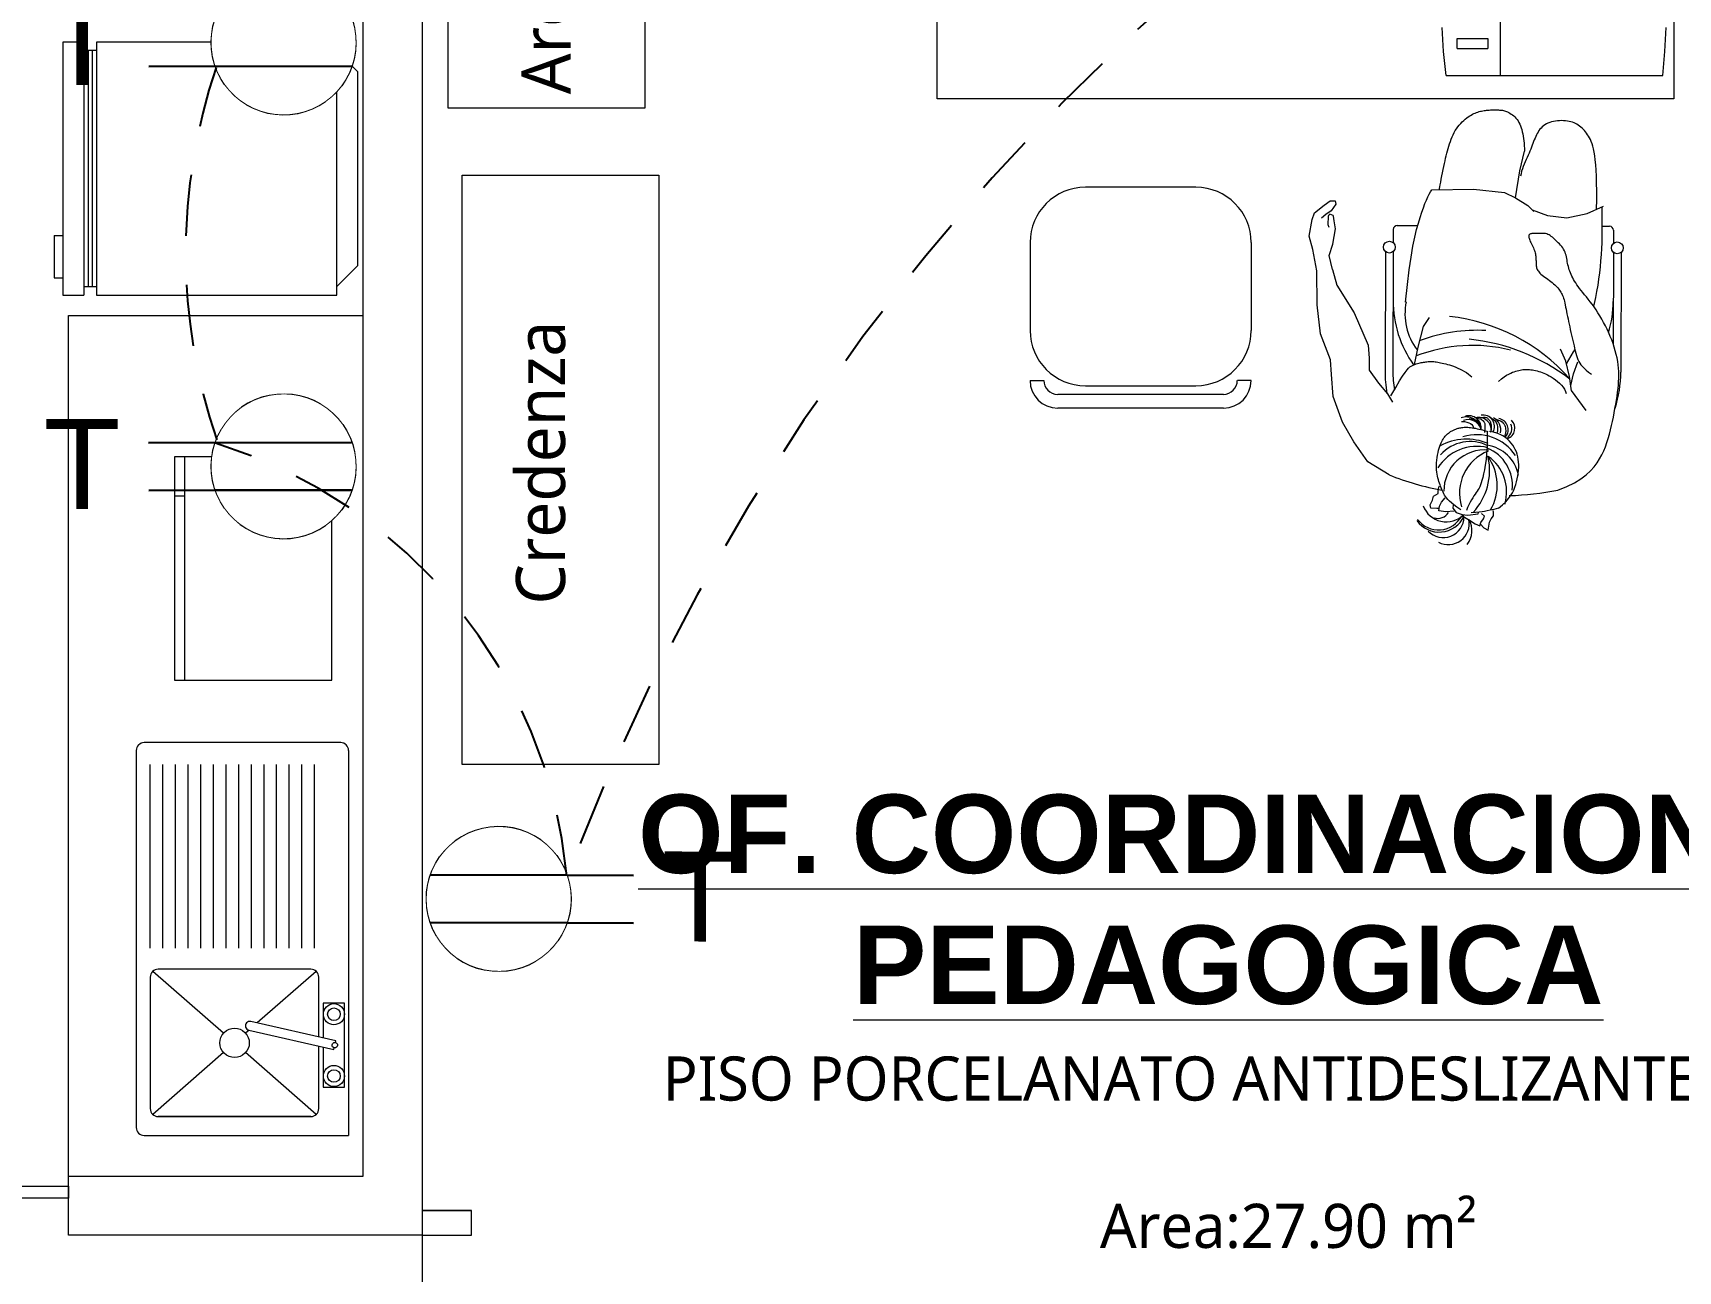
# Model space of a CAD drawing. Header units: metres. Extents: x -17 to 101, y 0 to 79.
# Drawn here: x 80.515 to 83.864, y 26.237 to 28.759 of the extents above; entities that cross this region are included whole.
import ezdxf

# ---------------------------------------------------------------- set-up
doc = ezdxf.new("R2010")
doc.units = ezdxf.units.M
doc.set_wipeout_variables(frame=1)
doc.linetypes.add('CONTINUA', pattern=[0])
doc.linetypes.add('HIDDEN2', pattern=[0.1875, 0.125, -0.0625])
doc.layers.add('Cotas varias El', color=253, linetype='Continuous', lineweight=13)
doc.layers.add('TOMACORRIENTE', color=5, linetype='HIDDEN2', lineweight=30)
doc.styles.add('Generales', font='trebuc.ttf', dxfattribs={"height": 0.1})
doc.styles.add('Santa Rosa 1 50', font='trebuc.ttf')
doc.styles.add('style1', font='arial.ttf', dxfattribs={"height": 0.35})

# ---------------------------------------------------------------- blocks, each defined once
blk = doc.blocks.new('Tomacorriente con puesta a tierra')
at = {"layer": 'TOMACORRIENTE'}
blk.add_lwpolyline([(0.111, 0.0379), (0.1065, 0.0493), (0.1007, 0.0601), (0.0939, 0.0703), (0.086, 0.0798), (0.0772, 0.0883), (0.0676, 0.0959), (0.0572, 0.1024), (0.0462, 0.1079), (0.0346, 0.1121), (0.0227, 0.1151), (0.0106, 0.1168), (-0.0017, 0.1173), (-0.014, 0.1165), (-0.0261, 0.1144), (-0.0379, 0.111), (-0.0493, 0.1065), (-0.0601, 0.1007), (-0.0703, 0.0939), (-0.0798, 0.086), (-0.0883, 0.0772), (-0.0959, 0.0676), (-0.1024, 0.0572), (-0.1079, 0.0462), (-0.1121, 0.0346), (-0.1151, 0.0227), (-0.1168, 0.0106), (-0.1173, -0.0017), (-0.1165, -0.014), (-0.1144, -0.0261), (-0.111, -0.0379), (-0.1065, -0.0493), (-0.1007, -0.0601), (-0.0939, -0.0703), (-0.086, -0.0798), (-0.0772, -0.0883), (-0.0676, -0.0959), (-0.0572, -0.1024), (-0.0462, -0.1079), (-0.0346, -0.1121), (-0.0227, -0.1151), (-0.0106, -0.1168), (0.0017, -0.1173), (0.014, -0.1165), (0.0261, -0.1144), (0.0379, -0.111), (0.0493, -0.1065), (0.0601, -0.1007), (0.0703, -0.0939), (0.0798, -0.086), (0.0883, -0.0772), (0.0959, -0.0676), (0.1024, -0.0572), (0.1079, -0.0462), (0.1121, -0.0346), (0.1151, -0.0227), (0.1168, -0.0106), (0.1173, 0.0017), (0.1165, 0.014), (0.1144, 0.0261)], close=True, dxfattribs=at)
at = {"layer": 'TOMACORRIENTE', "color": 5, "linetype": 'CONTINUA', "style": 'style1', "text_generation_flag": 4}
blk.add_text('T', height=0.1466, rotation=180, dxfattribs=at).set_placement((0.3906, -0.0687))
blk.add_wipeout([(0.111, 0.0379), (0.1065, 0.0493), (0.1007, 0.0601), (0.0939, 0.0703), (0.086, 0.0798), (0.0772, 0.0883), (0.0676, 0.0959), (0.0572, 0.1024), (0.0462, 0.1079), (0.0346, 0.1121), (0.0227, 0.1151), (0.0106, 0.1168), (-0.0017, 0.1173), (-0.014, 0.1165), (-0.0261, 0.1144), (-0.0379, 0.111), (-0.0493, 0.1065), (-0.0601, 0.1007), (-0.0703, 0.0939), (-0.0798, 0.086), (-0.0883, 0.0772), (-0.0959, 0.0676), (-0.1024, 0.0572), (-0.1079, 0.0462), (-0.1121, 0.0346), (-0.1151, 0.0227), (-0.1168, 0.0106), (-0.1173, -0.0017), (-0.1165, -0.014), (-0.1144, -0.0261), (-0.111, -0.0379), (-0.1065, -0.0493), (-0.1007, -0.0601), (-0.0939, -0.0703), (-0.086, -0.0798), (-0.0772, -0.0883), (-0.0676, -0.0959), (-0.0572, -0.1024), (-0.0462, -0.1079), (-0.0346, -0.1121), (-0.0227, -0.1151), (-0.0106, -0.1168), (0.0017, -0.1173), (0.014, -0.1165), (0.0261, -0.1144), (0.0379, -0.111), (0.0493, -0.1065), (0.0601, -0.1007), (0.0703, -0.0939), (0.0798, -0.086), (0.0883, -0.0772), (0.0959, -0.0676), (0.1024, -0.0572), (0.1079, -0.0462), (0.1121, -0.0346), (0.1151, -0.0227), (0.1168, -0.0106), (0.1173, 0.0017), (0.1165, 0.014), (0.1144, 0.0261)]).dxf.layer = 'TOMACORRIENTE'
at = {"layer": 'TOMACORRIENTE', "color": 5, "linetype": 'CONTINUA'}
for p, q in [((-0.1107, 0.0388), (0.2197, 0.0388)), ((-0.1107, -0.0388), (0.2197, -0.0388))]:
    blk.add_line(p, q, dxfattribs=at)

msp = doc.modelspace()

# ---------------------------------------------------------------- linework, layer by layer
at = {"layer": 'Cotas varias El'}
for p, q in [((81.3077, 29.5839), (81.3077, 26.3098)), ((83.5019, 28.9717), (83.5019, 28.6718)), ((83.3851, 28.7452), (83.3839, 28.7697)), ((83.8386, 28.7452), (83.8397, 28.7698)), ((80.6189, 28.7397), (80.576, 28.7397)), ((80.576, 28.7397), (80.576, 28.2246)), ((80.6189, 28.7397), (80.6189, 28.2246)), ((80.6447, 28.7397), (80.6447, 28.2246)), ((81.134, 28.7397), (80.6447, 28.7397)), ((81.134, 28.2246), (81.134, 28.7397)), ((83.3869, 28.7207), (83.3851, 28.7452)), ((83.4142, 28.7265), (83.4142, 28.7475)), ((83.4142, 28.7475), (83.4772, 28.7475)), ((83.4772, 28.7475), (83.4772, 28.7265)), ((83.8371, 28.7207), (83.8386, 28.7452)), ((80.6447, 28.7225), (80.6189, 28.7225)), ((80.6275, 28.7225), (80.6275, 28.2418)), ((80.6361, 28.7225), (80.6361, 28.2418)), ((81.134, 28.7225), (81.1769, 28.6796)), ((83.3891, 28.6963), (83.3869, 28.7207)), ((83.4142, 28.7265), (83.4772, 28.7265)), ((83.8352, 28.6963), (83.8371, 28.7207)), ((81.1769, 28.2847), (81.1769, 28.6796)), ((83.3918, 28.6718), (83.3891, 28.6963)), ((83.3918, 28.6718), (83.5019, 28.6718)), ((83.5019, 28.6718), (83.8328, 28.6718)), ((83.8328, 28.6718), (83.8352, 28.6963)), ((83.2925, 28.3661), (83.334, 28.366)), ((80.5588, 28.3458), (80.5588, 28.26)), ((80.5588, 28.3458), (80.576, 28.3458)), ((83.2845, 28.3581), (83.2844, 28.3311)), ((83.7099, 28.3648), (83.7245, 28.3647)), ((83.7325, 28.3567), (83.7324, 28.3296)), ((83.2684, 28.3132), (83.2676, 28.0693)), ((83.2844, 28.3132), (83.2836, 28.0692)), ((83.7324, 28.3117), (83.7318, 28.1254)), ((83.7484, 28.3117), (83.7476, 28.0677)), ((81.134, 28.2418), (81.1769, 28.2847)), ((83.1609, 28.277), (83.1697, 28.2451)), ((80.5588, 28.26), (80.576, 28.26)), ((80.6189, 28.2418), (80.6447, 28.2418)), ((83.1697, 28.2451), (83.205, 28.1886)), ((80.576, 28.2246), (80.6189, 28.2246)), ((80.6447, 28.2246), (81.134, 28.2246)), ((83.205, 28.1886), (83.2331, 28.1227)), ((83.2331, 28.1227), (83.2355, 28.0964)), ((83.2355, 28.0964), (83.235, 28.0717)), ((83.235, 28.0717), (83.2546, 28.0452)), ((83.2546, 28.0452), (83.2729, 28.0233)), ((83.2729, 28.0233), (83.2825, 28.0064)), ((83.6769, 27.9895), (83.647, 28.0305)), ((83.2042, 27.9257), (83.1808, 27.9659)), ((83.2328, 27.8846), (83.2042, 27.9257)), ((81.1235, 27.8949), (80.8035, 27.8949)), ((80.8035, 27.8949), (80.8035, 27.4399)), ((80.8235, 27.8949), (80.8235, 27.4399)), ((81.1235, 27.4399), (81.1235, 27.8949)), ((83.276, 27.8582), (83.2328, 27.8846)), ((80.8235, 27.8149), (80.8035, 27.8149)), ((80.8035, 27.4399), (81.1235, 27.4399)), ((80.7256, 27.2969), (80.7256, 26.5289)), ((81.1417, 27.3129), (80.7416, 27.3129)), ((81.1577, 27.2969), (81.1577, 26.5129)), ((80.7542, 26.8943), (80.7542, 27.2683)), ((80.7799, 26.8943), (80.7799, 27.2683)), ((80.8057, 26.8943), (80.8057, 27.2683)), ((80.8314, 26.8943), (80.8314, 27.2683)), ((80.8571, 26.8943), (80.8571, 27.2683)), ((80.8828, 26.8943), (80.8828, 27.2683)), ((80.9085, 26.8943), (80.9085, 27.2683)), ((80.9342, 26.8943), (80.9342, 27.2683)), ((80.9599, 26.8943), (80.9599, 27.2683)), ((80.9857, 26.8943), (80.9857, 27.2683)), ((81.0114, 26.8943), (81.0114, 27.2683)), ((81.0371, 26.8943), (81.0371, 27.2683)), ((81.0628, 26.8943), (81.0628, 27.2683)), ((81.0885, 26.8943), (81.0885, 27.2683)), ((80.7542, 26.8354), (80.7542, 26.5674)), ((80.9031, 26.7212), (80.7592, 26.8471)), ((81.0811, 26.8514), (80.7702, 26.8514)), ((81.0921, 26.8471), (80.9718, 26.7419)), ((81.0971, 26.7134), (81.0971, 26.8354)), ((81.1063, 26.7825), (81.1063, 26.7113)), ((81.1492, 26.7825), (81.1063, 26.7825)), ((81.1492, 26.6111), (81.1492, 26.7825)), ((80.9552, 26.7273), (80.9482, 26.7212)), ((80.9546, 26.7274), (81.1277, 26.6881)), ((81.1316, 26.7055), (80.9585, 26.7449)), ((81.0971, 26.5674), (81.0971, 26.695)), ((81.1063, 26.6929), (81.1063, 26.6111)), ((81.1277, 26.6881), (81.1284, 26.6914)), ((81.1309, 26.7023), (81.1316, 26.7055)), ((80.9031, 26.6817), (80.7592, 26.5558)), ((81.0921, 26.5558), (80.9482, 26.6817)), ((81.1063, 26.6111), (81.1492, 26.6111)), ((80.7702, 26.5514), (81.0811, 26.5514)), ((81.0811, 26.5514), (80.7702, 26.5514)), ((80.7416, 26.5129), (81.1577, 26.5129)), ((81.3077, 26.3098), (81.1877, 26.3098)), ((81.1877, 26.3098), (81.1877, 26.3098))]:
    msp.add_line(p, q, dxfattribs=at)
at = {"layer": 'Cotas varias El', "linetype": 'ByBlock'}
for p, q in [((82.8826, 28.4442), (82.6576, 28.4442)), ((82.5451, 28.3317), (82.5451, 28.1525)), ((82.9951, 28.3317), (82.9951, 28.1525)), ((82.5451, 28.0505), (82.5732, 28.0505)), ((82.6576, 28.04), (82.8826, 28.04)), ((82.9951, 28.0505), (82.967, 28.0505)), ((82.9388, 28.0223), (82.6013, 28.0223)), ((82.9388, 27.9942), (82.6013, 27.9942))]:
    msp.add_line(p, q, dxfattribs=at)
at = {"layer": 'Cotas varias El', "linetype": 'Continuous'}
for p, q in [((81.3077, 26.3598), (81.4077, 26.3598)), ((81.3077, 26.3598), (81.3077, 26.3098)), ((81.4077, 26.3598), (81.3077, 26.3598)), ((81.3077, 26.3598), (81.4077, 26.3598)), ((81.4077, 26.3098), (81.4077, 26.3598)), ((81.3077, 26.3098), (81.4077, 26.3098))]:
    msp.add_line(p, q, dxfattribs=at)
at = {"layer": 'Cotas varias El'}
for points in [[(85.4077, 23.1839), (85.4054, 26.3839), (85.4076, 29.5839), (84.9576, 29.5839), (84.9576, 29.7218), (84.8516, 29.8279), (84.3743, 30.3052), (83.9854, 29.9163), (83.9854, 29.7839), (83.5655, 29.7839), (83.0443, 30.3052), (82.6553, 29.9163), (82.6553, 29.7839), (82.2799, 29.7839), (82.2355, 29.7839), (81.7142, 30.3052), (81.3253, 29.9162), (81.3076, 29.9339), (81.3076, 29.5839), (81.3076, 29.5839), (81.3077, 27.8369)], [(81.3077, 26.3098), (80.5877, 26.3098), (80.5877, 26.4298), (81.1877, 26.4298), (81.1877, 29.5839)], [(82.3557, 29.2242), (83.8557, 29.2242), (83.8557, 28.6242), (82.3557, 28.6242), (82.3557, 29.2242)], [(81.7608, 28.6053), (81.3608, 28.6053), (81.3608, 29.0053), (81.7608, 29.0053), (81.7608, 28.6053)], [(83.3783, 28.4394), (83.3787, 28.4414), (83.3793, 28.4448), (83.3801, 28.4493), (83.3811, 28.4548), (83.3822, 28.4608), (83.3834, 28.4673), (83.3847, 28.4739), (83.3859, 28.4804), (83.3872, 28.4865), (83.3885, 28.4923), (83.3897, 28.4979), (83.391, 28.5032), (83.3922, 28.5083), (83.3935, 28.5133), (83.3948, 28.5182), (83.3962, 28.5231), (83.3976, 28.5279), (83.399, 28.5327), (83.4006, 28.5374), (83.4022, 28.5421), (83.404, 28.5467), (83.406, 28.5511), (83.4081, 28.5554), (83.4104, 28.5596), (83.413, 28.5635), (83.4157, 28.5673), (83.4186, 28.5708), (83.4216, 28.5742), (83.4247, 28.5773), (83.4278, 28.5802), (83.431, 28.5829), (83.4341, 28.5853), (83.4371, 28.5875), (83.4401, 28.5895), (83.443, 28.5912), (83.4459, 28.5928), (83.4487, 28.5942), (83.4514, 28.5954), (83.4541, 28.5965), (83.4567, 28.5974), (83.4592, 28.5982), (83.4618, 28.5989), (83.4643, 28.5995), (83.4668, 28.6), (83.4693, 28.6005), (83.4718, 28.6008), (83.4744, 28.6011), (83.4771, 28.6013), (83.4798, 28.6015), (83.4825, 28.6017), (83.4853, 28.6017), (83.4881, 28.6018), (83.4908, 28.6018), (83.4934, 28.6018), (83.496, 28.6017), (83.4984, 28.6017), (83.5006, 28.6015), (83.5027, 28.6014), (83.5047, 28.6012), (83.5067, 28.6009), (83.5086, 28.6005), (83.5106, 28.6), (83.5127, 28.5993), (83.5148, 28.5985), (83.5171, 28.5975), (83.5195, 28.5963), (83.522, 28.5949), (83.5245, 28.5933), (83.527, 28.5915), (83.5295, 28.5895), (83.5319, 28.5873), (83.5342, 28.5849), (83.5363, 28.5822), (83.5383, 28.5793), (83.5401, 28.5761), (83.5418, 28.5728), (83.5433, 28.5692), (83.5447, 28.5655), (83.546, 28.5615), (83.5471, 28.5573), (83.548, 28.553), (83.5488, 28.5484), (83.5495, 28.5437), (83.5501, 28.5388), (83.5506, 28.5338), (83.551, 28.5286), (83.5512, 28.5232), (83.5515, 28.5177)], [(83.6984, 28.3994), (83.6986, 28.4192), (83.6986, 28.4369), (83.6983, 28.4527), (83.6979, 28.4668), (83.6973, 28.4792), (83.6965, 28.4902), (83.6956, 28.4998), (83.6945, 28.5083), (83.6933, 28.5157), (83.692, 28.5222), (83.6906, 28.5279), (83.6891, 28.5329), (83.6875, 28.5374), (83.6858, 28.5413), (83.684, 28.5449), (83.6821, 28.5482), (83.68, 28.5513), (83.6779, 28.5543), (83.6757, 28.5571), (83.6734, 28.5597), (83.6711, 28.5622), (83.6686, 28.5646), (83.6661, 28.5668), (83.6635, 28.5688), (83.6609, 28.5707), (83.6582, 28.5724), (83.6553, 28.5739), (83.6524, 28.5753), (83.6493, 28.5765), (83.646, 28.5775), (83.6426, 28.5784), (83.639, 28.579), (83.6351, 28.5795), (83.6311, 28.5798), (83.6269, 28.5799), (83.6227, 28.5798), (83.6185, 28.5795), (83.6143, 28.579), (83.6103, 28.5783), (83.6064, 28.5773), (83.6028, 28.5761), (83.5993, 28.5747), (83.5961, 28.5731), (83.5931, 28.5713), (83.5903, 28.5693), (83.5877, 28.5671), (83.5853, 28.5647), (83.583, 28.5622), (83.581, 28.5595), (83.5792, 28.5567), (83.5775, 28.5538), (83.5758, 28.5507), (83.5743, 28.5475), (83.5729, 28.5442), (83.5715, 28.5408), (83.5701, 28.5373), (83.5687, 28.5336), (83.5672, 28.5299), (83.5657, 28.526), (83.5642, 28.522), (83.5626, 28.518), (83.5609, 28.5138), (83.559, 28.5095), (83.5571, 28.5051), (83.5551, 28.5006), (83.553, 28.4959), (83.5509, 28.4912), (83.549, 28.4865), (83.5472, 28.4816), (83.5457, 28.4767), (83.5445, 28.4718), (83.5437, 28.4669)], [(83.5335, 28.4229), (83.5423, 28.4777), (83.5515, 28.5177)], [(81.3891, 27.2685), (81.3891, 28.4685), (81.7891, 28.4685), (81.7891, 27.2685), (81.3891, 27.2685)], [(83.3096, 28.2102), (83.3133, 28.2458), (83.317, 28.2762), (83.3207, 28.3021), (83.3245, 28.3239), (83.3282, 28.3424), (83.3319, 28.358), (83.3355, 28.3713), (83.339, 28.3829), (83.3424, 28.3933), (83.3457, 28.4026), (83.3488, 28.4109), (83.3518, 28.4182), (83.3547, 28.4247), (83.3575, 28.4303), (83.3601, 28.4351), (83.3626, 28.4392)], [(83.3626, 28.4392), (83.4478, 28.4403), (83.5108, 28.4334)], [(83.5108, 28.4334), (83.5335, 28.4229), (83.5584, 28.4069), (83.5703, 28.3949)], [(83.1808, 27.9659), (83.1618, 28.0177), (83.1589, 28.0631), (83.1568, 28.0926), (83.1361, 28.1454), (83.1293, 28.2045), (83.129, 28.2737), (83.1205, 28.3171), (83.1129, 28.3445), (83.1193, 28.3783), (83.1238, 28.392), (83.1437, 28.4075), (83.1561, 28.4168), (83.1664, 28.4165), (83.1676, 28.4098), (83.1577, 28.3959), (83.147, 28.3885), (83.1382, 28.3815)], [(83.5671, 28.3982), (83.5986, 28.3865), (83.638, 28.3821), (83.6789, 28.3909), (83.7124, 28.4058)], [(83.6926, 28.2031), (83.6937, 28.2072), (83.6965, 28.2196), (83.699, 28.2321), (83.7012, 28.2446), (83.7031, 28.2571), (83.7047, 28.2697), (83.7061, 28.2822), (83.7072, 28.2946), (83.7081, 28.307), (83.7088, 28.3192), (83.7093, 28.3312), (83.7096, 28.343), (83.7098, 28.3545), (83.7099, 28.3655), (83.7098, 28.376), (83.7097, 28.3859), (83.7096, 28.395), (83.7095, 28.4035)], [(83.1622, 28.387), (83.1555, 28.3895), (83.1526, 28.3869), (83.1519, 28.3843), (83.1512, 28.3681), (83.1529, 28.363)], [(83.1609, 28.277), (83.1537, 28.3054), (83.1616, 28.3285), (83.1665, 28.3598), (83.1642, 28.376), (83.163, 28.3852), (83.1622, 28.387)], [(83.6194, 27.8272), (83.6376, 27.8348), (83.6531, 27.8424), (83.666, 27.8503), (83.6768, 27.8582), (83.6858, 27.8663), (83.6932, 27.8744), (83.6993, 27.8826), (83.7045, 27.8909), (83.709, 27.8992), (83.7129, 27.9075), (83.7164, 27.9158), (83.7194, 27.9243), (83.7221, 27.9327), (83.7244, 27.9413), (83.7266, 27.9499), (83.7286, 27.9586), (83.7305, 27.9674), (83.7324, 27.9762), (83.7341, 27.985), (83.7357, 27.9937), (83.7373, 28.0023), (83.7387, 28.0107), (83.7399, 28.0189), (83.741, 28.0267), (83.7419, 28.0343), (83.7427, 28.0415), (83.7432, 28.0485), (83.7435, 28.0553), (83.7436, 28.0621), (83.7435, 28.0688), (83.743, 28.0755), (83.7423, 28.0824), (83.7412, 28.0894), (83.7399, 28.0965), (83.7382, 28.1037), (83.7363, 28.111), (83.7341, 28.1183), (83.7317, 28.1257), (83.729, 28.1331), (83.7261, 28.1404), (83.723, 28.1477), (83.7197, 28.1549), (83.7162, 28.1619), (83.7126, 28.1688), (83.7088, 28.1756), (83.705, 28.1821), (83.701, 28.1885), (83.6971, 28.1945), (83.693, 28.2003), (83.689, 28.2058), (83.6851, 28.2111), (83.6812, 28.2161), (83.6774, 28.2209), (83.6737, 28.2254), (83.6702, 28.2298), (83.6669, 28.234), (83.6638, 28.2381), (83.6609, 28.242), (83.6583, 28.2457), (83.6558, 28.2494), (83.6536, 28.2529), (83.6515, 28.2564), (83.6496, 28.2598), (83.6479, 28.2631), (83.6464, 28.2665), (83.645, 28.2697), (83.6437, 28.273), (83.6426, 28.2763), (83.6416, 28.2795), (83.6408, 28.2828), (83.64, 28.286), (83.6393, 28.2893), (83.6387, 28.2926), (83.6381, 28.2959), (83.6376, 28.2992), (83.6369, 28.3024), (83.6362, 28.3056), (83.6353, 28.3088), (83.6342, 28.3119), (83.6328, 28.315), (83.6312, 28.3179), (83.6293, 28.3208), (83.6272, 28.3235), (83.6249, 28.3262), (83.6226, 28.3288), (83.6201, 28.3312), (83.6176, 28.3336), (83.6152, 28.3359), (83.6128, 28.3382), (83.6105, 28.3402), (83.6082, 28.3422), (83.606, 28.344), (83.6037, 28.3456), (83.6014, 28.347), (83.5991, 28.3482), (83.5967, 28.3491), (83.5943, 28.3497), (83.5918, 28.3501), (83.5893, 28.3503), (83.5867, 28.3503), (83.5842, 28.3503), (83.5817, 28.3502), (83.5793, 28.35), (83.5769, 28.3499), (83.5746, 28.3499), (83.5724, 28.3499), (83.5704, 28.3499), (83.5685, 28.3499), (83.5667, 28.3498), (83.5651, 28.3496), (83.5638, 28.3493), (83.5626, 28.3488), (83.5616, 28.3482), (83.5609, 28.3474), (83.5604, 28.3463), (83.5602, 28.3451), (83.5601, 28.3437), (83.5603, 28.3421), (83.5608, 28.3403), (83.5614, 28.3383), (83.5623, 28.3362), (83.5633, 28.3338), (83.5645, 28.3314), (83.5658, 28.3288), (83.5671, 28.3262), (83.5684, 28.3236), (83.5696, 28.3209), (83.5707, 28.3183), (83.5717, 28.3157), (83.5725, 28.3132), (83.5732, 28.3107), (83.5737, 28.3083), (83.5742, 28.3059), (83.5745, 28.3035), (83.5747, 28.3012), (83.5749, 28.2989), (83.5749, 28.2967), (83.575, 28.2944), (83.575, 28.2922), (83.575, 28.2901), (83.575, 28.2879), (83.5752, 28.2859), (83.5753, 28.2839), (83.5757, 28.282), (83.5761, 28.2801), (83.5767, 28.2783), (83.5775, 28.2765), (83.5785, 28.2748), (83.5798, 28.273), (83.5813, 28.2712), (83.583, 28.2693), (83.5851, 28.2674), (83.5875, 28.2654), (83.5902, 28.2633), (83.5931, 28.2612), (83.596, 28.259), (83.5991, 28.2567), (83.6022, 28.2545), (83.6051, 28.2522), (83.608, 28.25), (83.6107, 28.2477), (83.6131, 28.2455), (83.6154, 28.2433), (83.6176, 28.2411), (83.6195, 28.239), (83.6213, 28.2368), (83.6229, 28.2346), (83.6244, 28.2325), (83.6258, 28.2303), (83.627, 28.2281), (83.6282, 28.2259), (83.6292, 28.2235), (83.6302, 28.2209), (83.6311, 28.2182), (83.632, 28.2152), (83.6328, 28.2119), (83.6336, 28.2083), (83.6345, 28.2044), (83.6353, 28.2002), (83.6362, 28.1958), (83.6371, 28.1911), (83.638, 28.1863), (83.639, 28.1812), (83.6401, 28.176), (83.6412, 28.1707), (83.6424, 28.1653), (83.6436, 28.1598), (83.6448, 28.1542), (83.6461, 28.1486), (83.6473, 28.143), (83.6486, 28.1375), (83.6498, 28.132), (83.651, 28.1266), (83.6523, 28.1213), (83.6535, 28.1162), (83.6547, 28.1112), (83.656, 28.1064), (83.6574, 28.1018), (83.6588, 28.0975), (83.6604, 28.0934), (83.6621, 28.0896), (83.6641, 28.086), (83.6665, 28.0826), (83.6693, 28.0791), (83.6728, 28.0755), (83.6769, 28.0717), (83.6819, 28.0676), (83.6879, 28.0632)], [(80.5877, 26.4298), (80.5877, 28.1829), (81.1877, 28.1829)], [(83.3279, 28.0833), (83.3349, 28.1187), (83.3456, 28.1603), (83.3584, 28.1787)], [(83.6475, 28.0292), (83.6431, 28.0587), (83.6359, 28.0901), (83.6248, 28.1142)], [(83.6371, 28.0847), (83.6515, 28.1092), (83.6539, 28.1136)], [(83.2797, 28.0194), (83.2893, 28.0363), (83.2972, 28.0496), (83.3034, 28.0596), (83.3084, 28.0671), (83.3124, 28.0723), (83.3156, 28.0759), (83.3183, 28.0783), (83.3209, 28.0799), (83.3234, 28.0813), (83.326, 28.0825), (83.3286, 28.0835), (83.3312, 28.0844), (83.3338, 28.0852), (83.3364, 28.0859), (83.3389, 28.0864), (83.3414, 28.087), (83.3438, 28.0874), (83.3461, 28.0879), (83.3484, 28.0882), (83.3507, 28.0886), (83.3529, 28.0888), (83.3552, 28.089), (83.3574, 28.0892), (83.3597, 28.0893), (83.362, 28.0892), (83.3644, 28.0892), (83.3668, 28.089), (83.3694, 28.0888), (83.372, 28.0884), (83.3748, 28.088), (83.3777, 28.0875), (83.3808, 28.0869), (83.3841, 28.0862), (83.3875, 28.0854), (83.3912, 28.0845), (83.3949, 28.0835), (83.3988, 28.0823), (83.4029, 28.081), (83.4071, 28.0795), (83.4114, 28.0778), (83.4159, 28.0759), (83.4203, 28.0739), (83.4248, 28.0716), (83.4292, 28.0692), (83.4334, 28.0666), (83.4374, 28.0638), (83.4411, 28.0609), (83.4443, 28.0578)], [(83.4984, 28.0487), (83.5044, 28.0538), (83.5099, 28.0579), (83.5149, 28.0612), (83.5194, 28.0638), (83.5235, 28.0658), (83.5272, 28.0674), (83.5307, 28.0685), (83.5339, 28.0695), (83.5369, 28.0704), (83.5398, 28.0711), (83.5425, 28.0717), (83.5452, 28.0723), (83.5478, 28.0727), (83.5505, 28.073), (83.5531, 28.0731), (83.5558, 28.0732), (83.5586, 28.0731), (83.5616, 28.0729), (83.5646, 28.0726), (83.5676, 28.0721), (83.5708, 28.0715), (83.574, 28.0709), (83.5773, 28.0701), (83.5806, 28.0692), (83.584, 28.0682), (83.5874, 28.0671), (83.5908, 28.0657), (83.5944, 28.0642), (83.5981, 28.0624), (83.6019, 28.0604), (83.6059, 28.058), (83.61, 28.0552), (83.6143, 28.0521), (83.6186, 28.0486), (83.6228, 28.0449), (83.6266, 28.0409), (83.6301, 28.0368), (83.633, 28.0327), (83.6351, 28.0285), (83.6363, 28.0243)], [(83.6461, 28.0406), (83.6515, 28.0643), (83.6598, 28.0886)], [(83.4235, 27.9669), (83.4294, 27.9668), (83.4343, 27.966), (83.4385, 27.9646), (83.4418, 27.9628), (83.4444, 27.9607), (83.4462, 27.9584), (83.4473, 27.9561), (83.4476, 27.9539)], [(83.4388, 27.9735), (83.4447, 27.9722), (83.4493, 27.9709), (83.4529, 27.9696), (83.4555, 27.9683), (83.4574, 27.967), (83.4586, 27.9658), (83.4595, 27.9645), (83.4601, 27.9634), (83.4605, 27.9622), (83.461, 27.9611), (83.4613, 27.9598), (83.4616, 27.9585), (83.462, 27.9569), (83.4623, 27.955), (83.4627, 27.9528), (83.4631, 27.9501)], [(83.4547, 27.9738), (83.458, 27.9733), (83.4607, 27.9725), (83.463, 27.9716), (83.4649, 27.9705), (83.4665, 27.9693), (83.4677, 27.9681), (83.4687, 27.9667), (83.4694, 27.9654), (83.4701, 27.9641), (83.4705, 27.9627), (83.4709, 27.9611), (83.471, 27.959), (83.4711, 27.9565), (83.4709, 27.9533), (83.4706, 27.9494), (83.4701, 27.9445)], [(83.4616, 27.9744), (83.4653, 27.9753), (83.4682, 27.9757), (83.4706, 27.9758), (83.4725, 27.9755), (83.474, 27.9751), (83.4753, 27.9744), (83.4763, 27.9736), (83.4772, 27.9728), (83.4781, 27.972), (83.479, 27.9711), (83.4798, 27.9701), (83.4806, 27.9691), (83.4813, 27.9678), (83.482, 27.9664), (83.4826, 27.9646), (83.483, 27.9626), (83.4834, 27.9603), (83.4837, 27.9577), (83.4838, 27.955), (83.4837, 27.9524), (83.4835, 27.95), (83.4832, 27.9479), (83.4826, 27.9463), (83.4819, 27.9453)], [(83.4811, 27.9757), (83.4867, 27.9726), (83.4909, 27.9689), (83.4938, 27.9648), (83.4956, 27.9606), (83.4965, 27.9562), (83.4967, 27.952), (83.4963, 27.948), (83.4956, 27.9444)], [(83.4938, 27.9715), (83.4988, 27.97), (83.5028, 27.9682), (83.5059, 27.9662), (83.5083, 27.964), (83.5101, 27.9617), (83.5113, 27.9592), (83.5122, 27.9567), (83.5127, 27.9541), (83.513, 27.9515), (83.5132, 27.949), (83.5132, 27.9466), (83.513, 27.9444), (83.5127, 27.9424), (83.5122, 27.9406), (83.5115, 27.9391), (83.5107, 27.9379)], [(83.4216, 27.7871), (83.414, 27.7926), (83.4077, 27.7973), (83.4026, 27.8015), (83.3986, 27.8051), (83.3953, 27.8084), (83.3928, 27.8114), (83.3907, 27.8142), (83.389, 27.817), (83.3874, 27.8199), (83.3859, 27.8228), (83.3846, 27.8258), (83.3833, 27.8288), (83.382, 27.8319), (83.3808, 27.8351), (83.3797, 27.8383), (83.3785, 27.8416), (83.3774, 27.845), (83.3763, 27.8485), (83.3753, 27.8522), (83.3743, 27.856), (83.3735, 27.8599), (83.3729, 27.8641), (83.3725, 27.8685), (83.3723, 27.8731), (83.3723, 27.8781), (83.3726, 27.8832), (83.3731, 27.8884), (83.3738, 27.8936), (83.3747, 27.8988), (83.3756, 27.9037), (83.3767, 27.9085), (83.3779, 27.9129), (83.3791, 27.9168), (83.3804, 27.9204), (83.3817, 27.9236), (83.383, 27.9265), (83.3844, 27.9291), (83.3859, 27.9314), (83.3873, 27.9335), (83.3888, 27.9354), (83.3903, 27.9372), (83.3918, 27.9389), (83.3934, 27.9404), (83.3949, 27.9418), (83.3965, 27.9431), (83.398, 27.9443), (83.3995, 27.9454), (83.401, 27.9464), (83.4025, 27.9473), (83.404, 27.9482), (83.4054, 27.9489), (83.4069, 27.9497), (83.4083, 27.9503), (83.4098, 27.9509), (83.4114, 27.9515), (83.413, 27.9521), (83.4146, 27.9526), (83.4163, 27.9532), (83.4181, 27.9536), (83.42, 27.9541), (83.422, 27.9545), (83.424, 27.9548), (83.4262, 27.955), (83.4285, 27.9552), (83.4309, 27.9553), (83.4334, 27.9553), (83.4361, 27.9552), (83.4389, 27.955), (83.4418, 27.9547), (83.4449, 27.9543), (83.4481, 27.9538), (83.4515, 27.9532), (83.4551, 27.9524), (83.4587, 27.9516), (83.4623, 27.9508), (83.4659, 27.9499), (83.4692, 27.949), (83.4722, 27.9481), (83.4749, 27.9473), (83.4772, 27.9465)], [(83.4752, 27.9474), (83.4755, 27.9307), (83.4752, 27.9155), (83.4744, 27.9018), (83.4732, 27.8894), (83.4716, 27.8784), (83.4699, 27.8687), (83.4681, 27.8603), (83.4664, 27.8531), (83.4648, 27.8471), (83.4633, 27.8421), (83.4618, 27.8379), (83.4604, 27.8343), (83.4589, 27.8312), (83.4572, 27.8283), (83.4554, 27.8255), (83.4534, 27.8225), (83.4512, 27.8192), (83.4487, 27.8156), (83.4461, 27.8116), (83.4434, 27.8073), (83.4407, 27.8026), (83.4381, 27.7974), (83.4356, 27.7918), (83.4332, 27.7858)], [(83.4986, 27.7903), (83.5066, 27.7972), (83.5133, 27.8037), (83.5188, 27.8099), (83.5232, 27.8159), (83.5268, 27.8217), (83.5296, 27.8274), (83.5319, 27.8331), (83.5338, 27.8387), (83.5355, 27.8445), (83.5369, 27.8503), (83.538, 27.8561), (83.5389, 27.8619), (83.5395, 27.8677), (83.5398, 27.8734), (83.5398, 27.879), (83.5395, 27.8846), (83.5388, 27.8899), (83.5378, 27.8951), (83.5365, 27.9002), (83.5349, 27.9051), (83.5328, 27.9099), (83.5305, 27.9144), (83.5277, 27.9189), (83.5246, 27.9231), (83.5211, 27.9272), (83.5172, 27.9311), (83.5127, 27.9347), (83.5077, 27.938), (83.5019, 27.9409), (83.4955, 27.9434), (83.4882, 27.9454), (83.48, 27.9469)], [(81.3077, 27.8369), (81.3077, 26.3098), (81.3077, 22.9539)], [(83.3778, 27.7899), (83.3729, 27.7897), (83.3606, 27.7904), (83.3593, 27.7975), (83.3644, 27.8065), (83.3661, 27.8153), (83.3756, 27.8205), (83.3761, 27.8246), (83.3771, 27.8334), (83.3787, 27.836)], [(83.4082, 27.7845), (83.3915, 27.7829), (83.3773, 27.7851), (83.3783, 27.7947), (83.3827, 27.8031), (83.3898, 27.8113)], [(83.4062, 27.7971), (83.4054, 27.7903), (83.4121, 27.782), (83.4247, 27.7778), (83.4363, 27.7765), (83.4573, 27.779), (83.4576, 27.7818)], [(83.4263, 27.7742), (83.4398, 27.7658), (83.4514, 27.7583), (83.4607, 27.7546), (83.4628, 27.7612), (83.4678, 27.7689), (83.4698, 27.7742), (83.4641, 27.7797)], [(83.4986, 27.7903), (83.4892, 27.788), (83.4817, 27.7862), (83.4757, 27.7848), (83.4703, 27.7838), (83.4651, 27.7831), (83.4592, 27.7825), (83.4521, 27.7819), (83.4431, 27.7813)], [(83.4617, 27.7579), (83.4685, 27.7502), (83.4777, 27.7458), (83.4801, 27.7621), (83.4836, 27.7686), (83.4885, 27.7749), (83.4886, 27.7825), (83.4876, 27.7861)]]:
    msp.add_lwpolyline(points, dxfattribs=at)
at = {"layer": 'Cotas varias El', "linetype": 'Continuous'}
msp.add_lwpolyline([(80.5877, 26.3848), (80.4877, 26.3848), (80.4877, 26.4098), (80.5877, 26.4098)], close=True, dxfattribs=at)
at = {"layer": 'Cotas varias El'}
for centre in [(83.2764, 28.3222), (83.7404, 28.3207)]:
    msp.add_circle(centre, 0.012, dxfattribs=at)
at = {"layer": 'Cotas varias El', "linetype": 'ByBlock'}
for centre, radius, start, end in [((82.6576, 28.3317), 0.1125, 90, 180), ((82.8826, 28.3317), 0.1125, 0, 90), ((82.6576, 28.1525), 0.1125, 180, 270), ((82.8826, 28.1525), 0.1125, 270, 0), ((82.6013, 28.0505), 0.0562, 180, 270), ((82.6013, 28.0505), 0.0281, 180, 270), ((82.9388, 28.0505), 0.0562, 270, 0), ((82.9388, 28.0505), 0.0281, 270, 0)]:
    msp.add_arc(centre, radius, start, end, dxfattribs=at)
at = {"layer": 'Cotas varias El'}
for centre, radius, start, end in [((83.2925, 28.3581), 0.008, 89.8151, 179.8151), ((83.7245, 28.3567), 0.008, 359.8151, 89.8151), ((83.5081, 28.2125), 0.224, 179.8151, 215.5021), ((83.4334, 28.1873), 0.1252, 169.1565, 216.5052), ((83.5081, 28.2125), 0.224, 343.356, 359.8151), ((83.3575, 27.8019), 0.3814, 41.5536, 83.7597), ((83.455, 27.8224), 0.3304, 86.8525, 110.4685), ((83.3967, 27.7287), 0.4082, 52.7345, 84.0379), ((83.4459, 27.8054), 0.3166, 75.9546, 111.2201), ((83.5076, 28.0685), 0.24, 179.8151, 190.4509), ((83.5076, 28.0685), 0.224, 179.8151, 189.4694), ((83.5076, 28.0685), 0.24, 342.01, 359.8151), ((83.433, 27.9461), 0.0302, 10.2143, 110.6624), ((83.437, 27.9437), 0.0272, 13.3043, 110.7523), ((83.4384, 27.9539), 0.0249, 351.0784, 108.2877), ((83.4581, 27.9499), 0.0255, 352.1003, 103.0924), ((83.4673, 27.9571), 0.0232, 329.8808, 100.5092), ((83.4757, 27.95), 0.0275, 346.999, 62.6242), ((83.4951, 27.9504), 0.0232, 320.7744, 79.7813), ((83.5096, 27.9534), 0.0223, 290.1819, 46.0606), ((83.4334, 27.8156), 0.1154, 67.5724, 117.8365), ((83.4548, 27.8468), 0.0934, 32.9055, 107.7873), ((83.5024, 27.9527), 0.0232, 307.7451, 22.8524), ((83.4544, 27.8228), 0.0936, 75.9966, 147.92), ((83.4409, 27.8452), 0.0809, 63.5698, 137.951), ((83.4704, 27.8261), 0.083, 84.8113, 180.8722), ((83.5109, 27.8213), 0.0917, 111.2156, 197.747), ((83.4633, 27.8424), 0.0776, 11.3255, 80.8114), ((83.4442, 27.8363), 0.0829, 353.9214, 67.7109), ((83.3538, 27.8676), 0.1267, 317.4806, 12.0596), ((83.396, 27.8369), 0.1, 329.9408, 36.3908), ((83.4271, 27.8241), 0.088, 343.431, 54.7921), ((83.501, 28.4346), 0.6188, 248.6733, 259.1041), ((83.501, 28.4346), 0.6188, 271.81, 281.0259), ((83.3777, 27.7979), 0.0561, 215.7335, 334.7309), ((83.3764, 27.7995), 0.0533, 216.7769, 332.7255), ((83.3926, 27.8135), 0.0509, 201.0534, 313.6692), ((83.386, 27.7729), 0.0423, 223.4769, 359.6295), ((83.3745, 27.7971), 0.0274, 255.3776, 325.1164), ((83.3961, 27.7595), 0.0431, 242.5411, 10.6244), ((83.397, 27.7454), 0.0475, 322.9255, 27.4857), ((80.7416, 27.2969), 0.016, 90, 180), ((81.1417, 27.2969), 0.016, 0, 90), ((80.7702, 26.8354), 0.016, 90, 180), ((81.0811, 26.8354), 0.016, 0, 90), ((80.9566, 26.7361), 0.00894, 77.1974, 257.1974), ((80.7702, 26.5674), 0.016, 180, 270), ((81.0811, 26.5674), 0.016, 270, 0), ((80.7416, 26.5289), 0.016, 180, 270)]:
    msp.add_arc(centre, radius, start, end, dxfattribs=at)
for centre, major_axis in [((81.128, 26.7598), (-0.0152, 0.0152)), ((81.128, 26.7598), (-0.00909, 0.00909)), ((80.9257, 26.7014), (-0.0212, 0.0212)), ((81.1297, 26.6968), (-0.00495, 0.00258)), ((81.128, 26.6339), (-0.0152, 0.0152)), ((81.128, 26.6339), (-0.00909, 0.00909))]:
    msp.add_ellipse(centre, major_axis=major_axis, ratio=1, dxfattribs=at)

# ---------------------------------------------------------------- texts
at = {"layer": 'Cotas varias El', "char_height": 0.1, "attachment_point": 3, "rotation": 90, "style": 'Generales'}
for s, insert in [('Arch', (81.5099, 28.9137)), ('Credenza ', (81.4985, 28.1722))]:
    msp.add_mtext_dynamic_manual_height_columns(s, width=0.115, gutter_width=1, heights=[0.1165], dxfattribs=dict(at, insert=insert))
at = {"layer": 'Cotas varias El', "insert": (80.1527, 27.2072), "char_height": 0.209, "attachment_point": 1, "style": 'Santa Rosa 1 50'}
msp.add_mtext_dynamic_manual_height_columns('\\pi1.59456;{\\fSwis721 Ex BT|b1|i0|c0|p34;\\H0.76555x;\\LOF. COORDINACION\\P\\pi2.03204;PEDAGOGICA\\H1.30625x;\\P\\pi1.64485;\\fTrebuchet MS|b0|i0|c0|p34;\\H0.43062x;\\lPISO PORCELANATO ANTIDESLIZANTE 60X60CM\\P\\pi2.92951;\\P\\pi2.53455;Area:27.90 m²}', width=5.859027, gutter_width=1, heights=[0], dxfattribs=at)

# ---------------------------------------------------------------- next in the draw order: block references
at = {"layer": 'TOMACORRIENTE', "lineweight": 25, "yscale": 1.25, "zscale": 1.25}
for p, xscale, rotation in [((81.0255, 28.7391), -1.25, 0.1171462567378878), ((81.0255, 27.8757), -1.25, 0.1171462567378878), ((81.4634, 26.9946), 1.25, 359.8828537432621)]:
    msp.add_blockref('Tomacorriente con puesta a tierra', p, dxfattribs=dict(at, xscale=xscale, rotation=rotation))

# ---------------------------------------------------------------- next in the draw order: linework, layer by layer
at = {"layer": 'TOMACORRIENTE', "lineweight": 25}
for centre, radius, start, end in [((85.9014, 25.3982), 4.6026, 117.4178, 159.0783), ((82.0051, 28.3111), 1.179, 161.3343, 198.8642), ((80.5844, 26.9461), 1.0223, 5.3655, 72.8062)]:
    msp.add_arc(centre, radius, start, end, dxfattribs=at)

doc.saveas('drawing.dxf')
